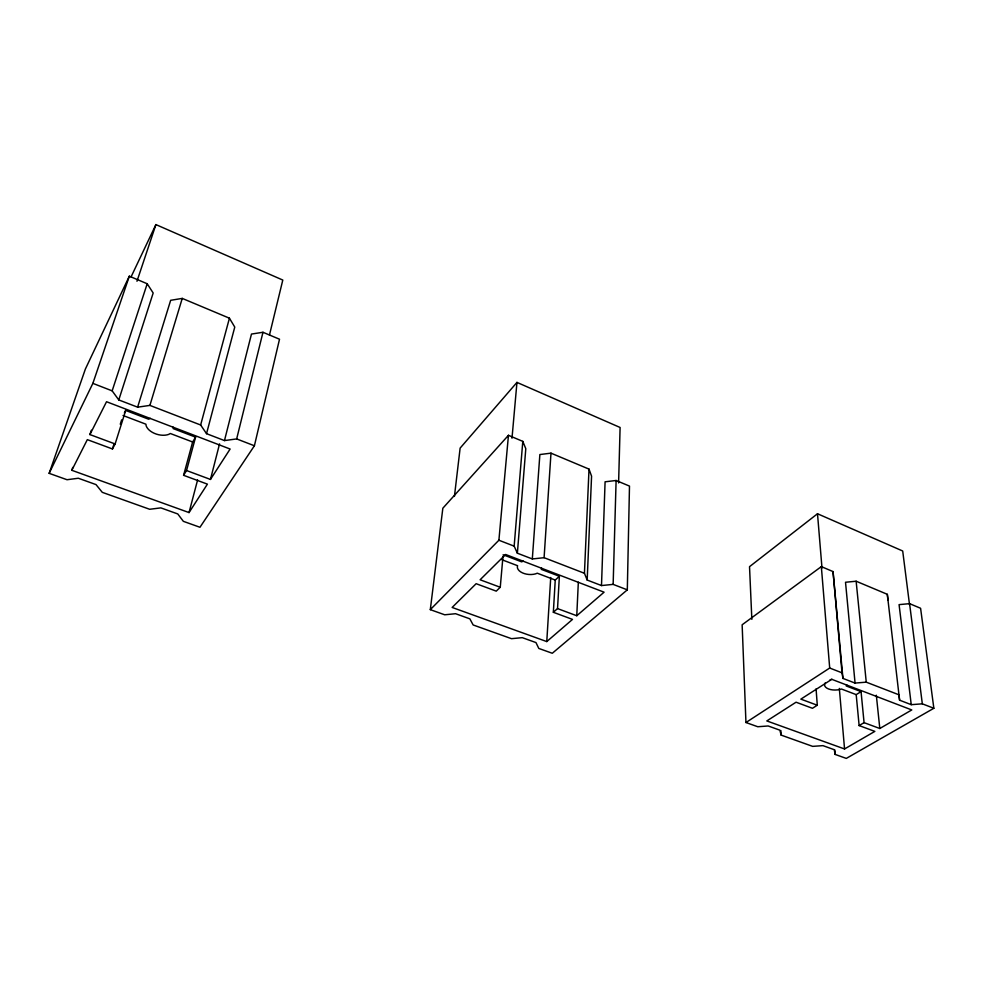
<?xml version="1.0" encoding="UTF-8"?>
<svg xmlns="http://www.w3.org/2000/svg" width="983" height="983" viewBox="0 0 983 983"><rect width="100%" height="100%" fill="white"/><g stroke="black" fill="none" stroke-linecap="round" stroke-linejoin="round"><path stroke-width="1.47" d="M627.314 589.849L629.489 486.094L616.108 480.49L605.086 481.805L601.498 585.561L613.146 584.381L627.314 589.849L552.299 653.265L538.807 648.448L535.968 642.575L522.268 637.66L511.492 638.68L473.155 624.967L469.849 618.835L455.584 613.711L444.709 614.793L430.308 609.644L442.841 508.223L508.457 435.297L522.796 441.379L525.794 448.678L517.377 553.208L532.319 558.958L544.091 557.693L584.443 573.286L587.183 580.056L601.498 585.561M618.602 482.911L620.101 427.482L516.96 382.399L460.13 448.113L454.429 496.427M613.146 584.381L616.108 480.49M587.183 580.056L591.569 476.165L589.014 469.112L550.984 453.151L539.864 454.551L532.319 558.958M584.443 573.286L589.014 469.112M502.989 556.243L500.261 587.269L496.243 591.139L476.141 583.693L452.131 607.445L546.769 641.58L572.511 619.401L553.343 612.286L557.533 608.588L576.763 615.739L578.336 582.182M557.533 608.588L559.376 576.271L541.326 569.366L541.633 568.137M553.343 612.286L555.248 580.056L559.376 576.271M546.769 641.58L550.726 577.5M544.091 557.693L550.984 453.151M517.377 553.208L514.158 546.155L522.796 441.379M511.996 438.221L516.96 382.399M430.308 609.644L498.897 540.232L508.457 435.297M254.4 445.766L279.516 339.221L262.977 332.279L251.476 334.06L224.468 440.581L206.528 433.675L200.643 425L149.895 405.401L137.62 407.171L118.783 399.934L112.16 390.853L92.869 383.37L49.15 473.339L67.028 479.729L78.321 478.242L96.015 484.594L102.281 492.336L149.662 509.28L160.868 507.879L177.776 513.949L183.354 521.334L199.967 527.269L254.4 445.766L236.657 438.922L224.468 440.581M269.465 335.043L282.797 280.057L155.904 224.591L131.009 277.022M236.657 438.922L262.977 332.279M72.779 467.392L71.808 470.292L189.031 512.573L207.413 484.14L183.588 475.305L186.549 470.538L210.46 479.434L219.553 443.874M189.031 512.573L197.608 479.925M206.528 433.675L234.765 327.081L229.432 318.197L182.248 298.402L170.661 300.307L137.62 407.171M186.549 470.538L195.58 437.152L173.18 428.588L173.008 427.015M200.643 425L229.432 318.197M183.588 475.305L192.643 441.994L195.58 437.152M149.895 405.401L182.248 298.402M71.808 470.292L87.327 439.647L112.443 448.948L113.831 444.586M120.27 424.214L121.646 419.852M112.443 448.948L115.122 443.96L125.701 410.439L148.679 419.225L150.288 418.316M118.783 399.934L153.176 292.995L147.204 283.755L129.326 276.186L85.398 369.006L49.15 473.339M112.16 390.853L147.204 283.755M115.122 443.96L89.908 434.572L91.345 430.222M136.969 281.261L155.904 224.591M92.869 383.37L129.326 276.186M89.908 434.572L106.533 401.728L230.12 449.034L210.46 479.434M124.362 412.958L125.701 410.439M825.29 682.866L824.7 683.861A11.255 5.615 -2.8 0 0 839.629 689.538L841.423 689.009L856.193 694.625L861.059 691.639L864.069 722.652L879.81 728.501L911.769 709.947L831.778 679.327L800.862 699.134L817.291 705.241L816.074 688.886M846.867 684.979L846.24 685.974L861.059 691.639M576.763 615.739L604.09 592.184L505.631 554.486L480.097 579.773L500.261 587.269M909.533 604.766L902.701 550.996L817.5 513.753L749.525 566.675L751.848 619.351M911.241 704.676L899.592 700.191L898.978 694.809L866.256 682.165L855.063 683.074L842.947 678.417L833.043 571.578L821.333 566.613L742.14 624.783L745.95 722.517L757.77 726.744L768.165 725.97L779.875 730.172L781.116 735.1L812.646 746.367L822.955 745.642L834.235 749.697L835.169 754.428L846.289 758.409L933.85 708.276L920.592 608.268L909.582 603.648L899.076 604.631L911.241 704.676L922.324 703.828L933.85 708.276M745.95 722.517L829.701 668.035L842.026 672.827L842.947 678.417M817.291 705.241L812.45 708.288L796.058 702.206L766.826 720.932L844.557 748.972L874.833 731.389L859.13 725.577L856.193 694.625M859.13 725.577L864.069 722.652M523.349 561.133L521.604 561.834L503.124 554.756M830.082 679.794L831.888 679.253M899.592 700.191L887.317 594.31L856.132 581.223L845.515 582.255L855.063 683.074M123.022 415.49L145.926 424.201L146.148 425.786A14.094 8.38 16 0 0 168.732 434.375L170.329 433.503L192.643 441.994M501.994 559.769L517.586 565.704L517.316 566.958A12.177 7.004 4.2 0 0 535.514 573.875L537.259 573.2L555.248 580.056M498.897 540.232L514.158 546.155M909.582 603.648L922.324 703.828M887.317 594.31L887.968 599.999M876.32 695.202L879.81 728.501M856.132 581.223L866.256 682.165M833.043 571.578L842.026 672.827M839.322 688.407L844.557 748.972M817.5 513.753L821.997 568.063M821.333 566.613L829.701 668.035M834.8 749.906L835.169 754.428M780.871 730.541L781.116 735.1"/></g></svg>
